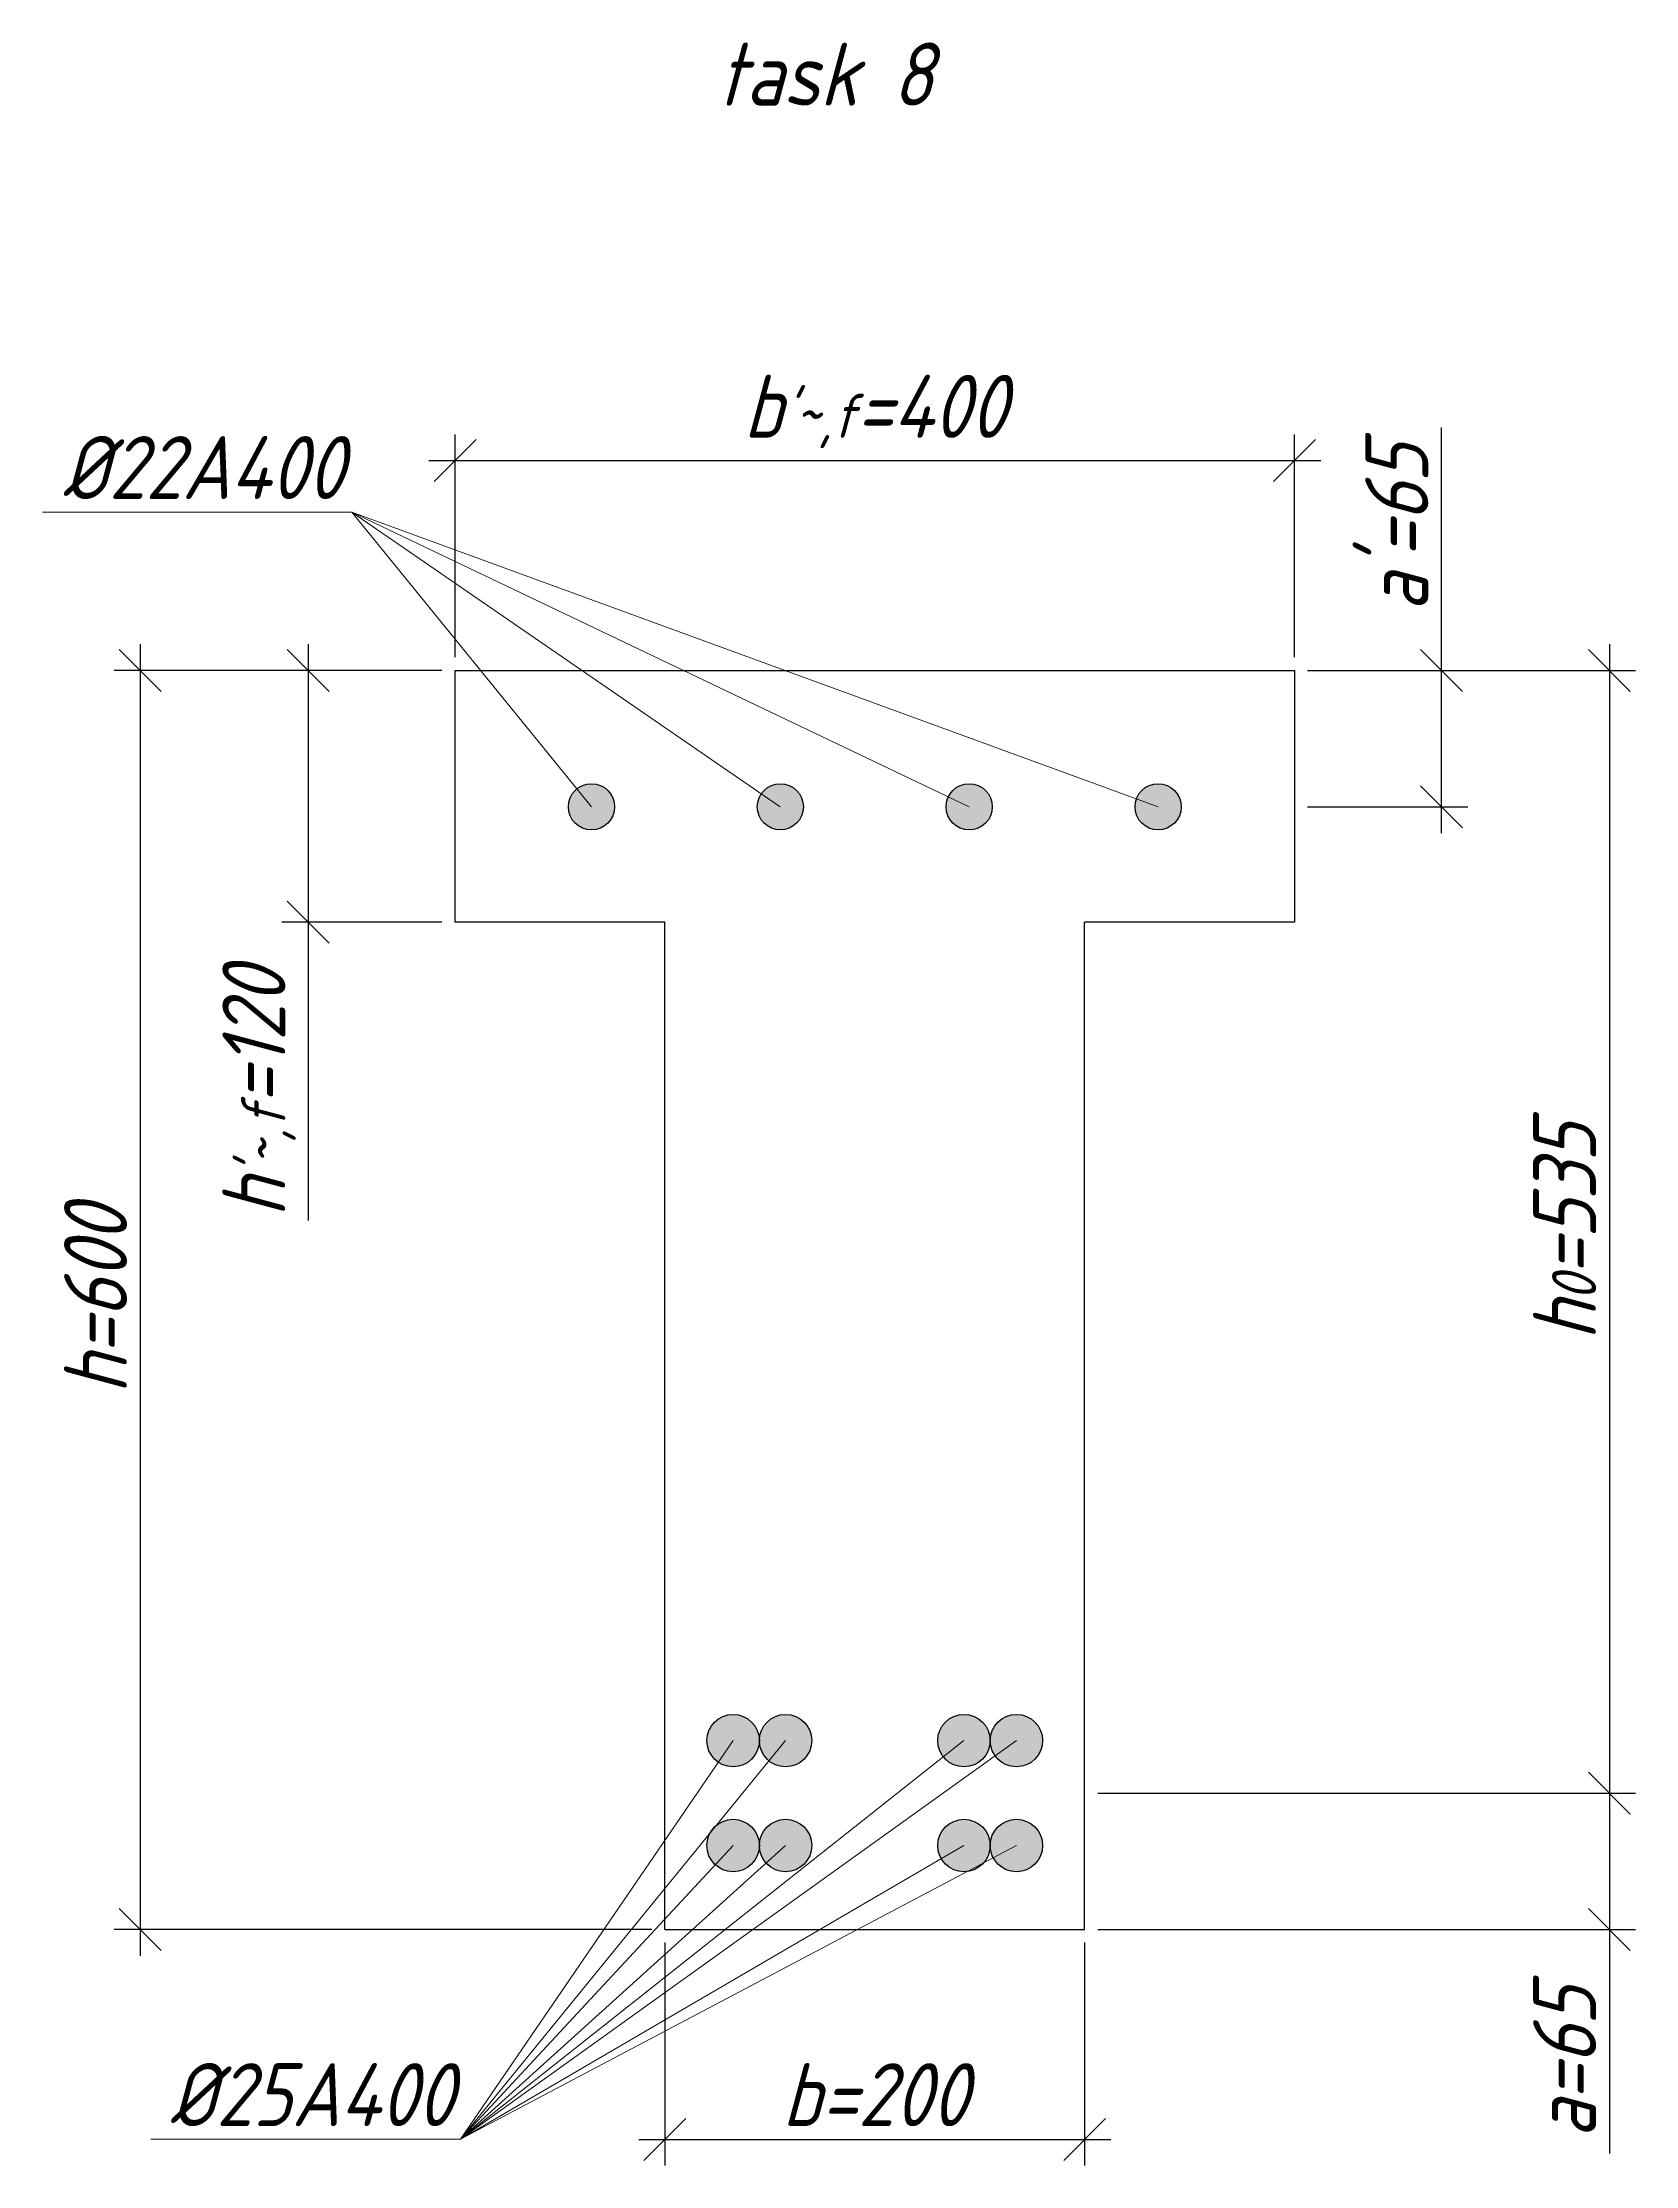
# Model space of a CAD drawing. Header units: millimetres. Extents: x -180 to 58926, y -10791 to 13515.
# Drawn here: x 6947 to 7706, y 196 to 1207 of the extents above; entities that cross this region are included whole.
import ezdxf

# ---------------------------------------------------------------- set-up
doc = ezdxf.new("R2010")
doc.units = ezdxf.units.MM
for name, color, linetype, lineweight in [('basic', 95, 'Continuous', 30), ('size', 45, 'Continuous', 20), ('text', 13, 'Continuous', 20), ('thin', 153, 'Continuous', 18)]:
    doc.layers.add(name, color=color, linetype=linetype, lineweight=lineweight)
doc.styles.add('Structures', font='isocpeur.ttf', dxfattribs={"width": 0.85, "oblique": 15})
doc.dimstyles.new('Structures', dxfattribs={"dimtxt": 3, "dimasz": 2, "dimexe": 1.25, "dimexo": 0.625, "dimtad": 1, "dimtxsty": 'Structures', "dimblk": 'OBLIQUE', "dimcen": 2.5, "dimdle": 1.25, "dimadec": 0, "dimazin": 0, "dimtfac": 1, "dimtmove": 0, "dimatfit": 3, "dimfxl": 1, "dimarcsym": 0})

# ---------------------------------------------------------------- blocks, each defined once
blk = doc.blocks.new('_Oblique')
at = {"color": 0, "linetype": 'ByBlock', "lineweight": -2}
blk.add_line((-0.5, -0.5), (0.5, 0.5), dxfattribs=at)
blk = doc.blocks.new('*D55')
at = {"layer": 'Defpoints', "color": 0, "transparency": 16777216}
for p in [(7243.5, 308.2), (7443.5, 308.2), (7443.5, 208.2)]:
    blk.add_point(p, dxfattribs=at)
at = {"layer": 'size', "color": 0, "lineweight": -2, "transparency": 16777216}
for p, q in [((7243.5, 302), (7243.5, 195.7)), ((7443.5, 302), (7443.5, 195.7)), ((7231, 208.2), (7456, 208.2))]:
    blk.add_line(p, q, dxfattribs=at)
at = {"layer": 'size', "color": 0, "lineweight": -2, "transparency": 16777216, "xscale": 20, "yscale": 20, "zscale": 20, "rotation": 180}
blk.add_blockref('_Oblique', (7243.5, 208.2), dxfattribs=at)
at = {"layer": 'size', "color": 0, "lineweight": -2, "transparency": 16777216, "xscale": 20, "yscale": 20, "zscale": 20}
blk.add_blockref('_Oblique', (7443.5, 208.2), dxfattribs=at)
at = {"layer": 'size', "color": 0, "transparency": 16777216, "insert": (7343.5, 229.5), "char_height": 30, "attachment_point": 5, "style": 'Structures'}
blk.add_mtext('b=200', dxfattribs=at)
blk = doc.blocks.new('*D56')
at = {"layer": 'Defpoints', "color": 0, "transparency": 16777216}
for p in [(7543.5, 1008.2), (7143.5, 908.2), (7543.5, 908.2)]:
    blk.add_point(p, dxfattribs=at)
at = {"layer": 'size', "color": 0, "lineweight": -2, "transparency": 16777216}
for p, q in [((7143.5, 914.5), (7143.5, 1020.7)), ((7543.5, 914.5), (7543.5, 1020.7)), ((7131, 1008.2), (7556, 1008.2))]:
    blk.add_line(p, q, dxfattribs=at)
at = {"layer": 'size', "color": 0, "lineweight": -2, "transparency": 16777216, "xscale": 20, "yscale": 20, "zscale": 20, "rotation": 180}
blk.add_blockref('_Oblique', (7143.5, 1008.2), dxfattribs=at)
at = {"layer": 'size', "color": 0, "lineweight": -2, "transparency": 16777216, "xscale": 20, "yscale": 20, "zscale": 20}
blk.add_blockref('_Oblique', (7543.5, 1008.2), dxfattribs=at)
at = {"layer": 'size', "color": 0, "transparency": 16777216, "insert": (7343.5, 1031.6), "char_height": 30, "attachment_point": 5, "style": 'Structures'}
blk.add_mtext("b{\\H0.7x;\\S'~,f;}=400", dxfattribs=at)
blk = doc.blocks.new('*D57')
at = {"layer": 'Defpoints', "color": 0, "transparency": 16777216}
for p in [(7543.5, 908.2), (7613.5, 908.2), (7543.5, 843.2)]:
    blk.add_point(p, dxfattribs=at)
at = {"layer": 'size', "color": 0, "lineweight": -2, "transparency": 16777216}
for p, q in [((7613.5, 908.2), (7613.5, 1024)), ((7549.7, 908.2), (7626, 908.2)), ((7613.5, 830.7), (7613.5, 908.2)), ((7549.7, 843.2), (7626, 843.2))]:
    blk.add_line(p, q, dxfattribs=at)
at = {"layer": 'size', "color": 0, "lineweight": -2, "transparency": 16777216, "xscale": 20, "yscale": 20, "zscale": 20}
for p, rotation in [((7613.5, 908.2), 90), ((7613.5, 843.2), 270)]:
    blk.add_blockref('_Oblique', p, dxfattribs=dict(at, rotation=rotation))
at = {"layer": 'size', "color": 0, "transparency": 16777216, "insert": (7592.2, 976.1), "char_height": 30, "attachment_point": 5, "rotation": 90, "style": 'Structures'}
blk.add_mtext("a'=65", dxfattribs=at)
blk = doc.blocks.new('*D58')
at = {"layer": 'Defpoints', "color": 0, "transparency": 16777216}
for p in [(7543.5, 908.2), (7443.5, 373.2), (7693.5, 373.2)]:
    blk.add_point(p, dxfattribs=at)
at = {"layer": 'size', "color": 0, "lineweight": -2, "transparency": 16777216}
for p, q in [((7693.5, 920.7), (7693.5, 360.7)), ((7549.7, 908.2), (7706, 908.2)), ((7449.7, 373.2), (7706, 373.2))]:
    blk.add_line(p, q, dxfattribs=at)
at = {"layer": 'size', "color": 0, "lineweight": -2, "transparency": 16777216, "xscale": 20, "yscale": 20, "zscale": 20}
for p, rotation in [((7693.5, 908.2), 90), ((7693.5, 373.2), 270)]:
    blk.add_blockref('_Oblique', p, dxfattribs=dict(at, rotation=rotation))
at = {"layer": 'size', "color": 0, "transparency": 16777216, "insert": (7672.2, 640.7), "char_height": 30, "attachment_point": 5, "rotation": 90, "style": 'Structures'}
blk.add_mtext('h{\\H0.7x;\\S^ 0;}=535', dxfattribs=at)
blk = doc.blocks.new('*D59')
at = {"layer": 'Defpoints', "color": 0, "transparency": 16777216}
for p in [(7443.5, 373.2), (7443.5, 308.2), (7693.5, 308.2)]:
    blk.add_point(p, dxfattribs=at)
at = {"layer": 'size', "color": 0, "lineweight": -2, "transparency": 16777216}
for p, q in [((7693.5, 385.7), (7693.5, 308.2)), ((7449.7, 373.2), (7706, 373.2)), ((7449.7, 308.2), (7706, 308.2)), ((7693.5, 308.2), (7693.5, 201.4))]:
    blk.add_line(p, q, dxfattribs=at)
at = {"layer": 'size', "color": 0, "lineweight": -2, "transparency": 16777216, "xscale": 20, "yscale": 20, "zscale": 20}
for p, rotation in [((7693.5, 373.2), 90), ((7693.5, 308.2), 270)]:
    blk.add_blockref('_Oblique', p, dxfattribs=dict(at, rotation=rotation))
at = {"layer": 'size', "color": 0, "transparency": 16777216, "insert": (7672.2, 244.8), "char_height": 30, "attachment_point": 5, "rotation": 90, "style": 'Structures'}
blk.add_mtext('a=65', dxfattribs=at)
blk = doc.blocks.new('*D60')
at = {"layer": 'Defpoints', "color": 0, "transparency": 16777216}
for p in [(7143.5, 908.2), (7073.5, 788.2), (7143.5, 788.2)]:
    blk.add_point(p, dxfattribs=at)
at = {"layer": 'size', "color": 0, "lineweight": -2, "transparency": 16777216}
for p, q in [((7073.5, 920.7), (7073.5, 788.2)), ((7137.2, 908.2), (7061, 908.2)), ((7137.2, 788.2), (7061, 788.2)), ((7073.5, 788.2), (7073.5, 646.1))]:
    blk.add_line(p, q, dxfattribs=at)
at = {"layer": 'size', "color": 0, "lineweight": -2, "transparency": 16777216, "xscale": 20, "yscale": 20, "zscale": 20}
for p, rotation in [((7073.5, 908.2), 90), ((7073.5, 788.2), 270)]:
    blk.add_blockref('_Oblique', p, dxfattribs=dict(at, rotation=rotation))
at = {"layer": 'size', "color": 0, "transparency": 16777216, "insert": (7050.1, 707.1), "char_height": 30, "attachment_point": 5, "rotation": 90, "style": 'Structures'}
blk.add_mtext("h{\\H0.7x;\\S'~,f;}=120", dxfattribs=at)
blk = doc.blocks.new('*D61')
at = {"layer": 'Defpoints', "color": 0, "transparency": 16777216}
for p in [(7143.5, 908.2), (6993.5, 308.2), (7243.5, 308.2)]:
    blk.add_point(p, dxfattribs=at)
at = {"layer": 'size', "color": 0, "lineweight": -2, "transparency": 16777216}
for p, q in [((6993.5, 920.7), (6993.5, 295.7)), ((7137.2, 908.2), (6981, 908.2)), ((7237.2, 308.2), (6981, 308.2))]:
    blk.add_line(p, q, dxfattribs=at)
at = {"layer": 'size', "color": 0, "lineweight": -2, "transparency": 16777216, "xscale": 20, "yscale": 20, "zscale": 20}
for p, rotation in [((6993.5, 908.2), 90), ((6993.5, 308.2), 270)]:
    blk.add_blockref('_Oblique', p, dxfattribs=dict(at, rotation=rotation))
at = {"layer": 'size', "color": 0, "transparency": 16777216, "insert": (6972.2, 608.2), "char_height": 30, "attachment_point": 5, "rotation": 90, "style": 'Structures'}
blk.add_mtext('h=600', dxfattribs=at)

msp = doc.modelspace()

# ---------------------------------------------------------------- hatches: boundary and pattern name
at = {"layer": 'basic'}
h = msp.add_hatch(color=256, dxfattribs=at)
h.dxf.hatch_style = 1
h.paths.add_polyline_path([(7219.484, 843.237, 1), (7197.484, 843.237, 1)])
h.paths.add_polyline_path([(7287.484, 843.237, 1), (7309.484, 843.237, 1)])
h.paths.add_polyline_path([(7377.484, 843.237, 1), (7399.484, 843.237, 1)])
h.paths.add_polyline_path([(7467.484, 843.237, 1), (7489.484, 843.237, 1)])
h = msp.add_hatch(color=256, dxfattribs=at)
h.dxf.hatch_style = 1
h.paths.add_polyline_path([(7263.484, 398.237, 1), (7288.484, 398.237, 1)])
h.paths.add_polyline_path([(7288.484, 398.237, 1), (7313.484, 398.237, 1)])
h.paths.add_polyline_path([(7263.484, 348.237, 1), (7288.484, 348.237, 1)])
h.paths.add_polyline_path([(7288.484, 348.237, 1), (7313.484, 348.237, 1)])
h.paths.add_polyline_path([(7373.484, 348.237, 1), (7398.484, 348.237, 1)])
h.paths.add_polyline_path([(7398.484, 348.237, 1), (7423.484, 348.237, 1)])
h.paths.add_polyline_path([(7398.484, 398.237, 1), (7373.484, 398.237, 1)])
h.paths.add_polyline_path([(7423.484, 398.237, 1), (7398.484, 398.237, 1)])

# ---------------------------------------------------------------- linework, layer by layer
for p, q in [((7143.484, 908.237), (7543.484, 908.237)), ((7143.484, 788.237), (7143.484, 908.237)), ((7543.484, 908.237), (7543.484, 788.237)), ((7243.484, 788.237), (7143.484, 788.237)), ((7243.484, 308.237), (7243.484, 788.237)), ((7543.484, 788.237), (7443.484, 788.237)), ((7443.484, 308.237), (7443.484, 788.237)), ((7243.484, 308.237), (7443.484, 308.237))]:
    msp.add_line(p, q, dxfattribs=at)
for centre, radius in [((7208.484, 843.237), 11), ((7298.484, 843.237), 11), ((7388.484, 843.237), 11), ((7478.484, 843.237), 11), ((7275.984, 398.237), 12.5), ((7300.984, 398.237), 12.5), ((7385.984, 398.237), 12.5), ((7410.984, 398.237), 12.5), ((7275.984, 348.237), 12.5), ((7300.984, 348.237), 12.5), ((7385.984, 348.237), 12.5), ((7410.984, 348.237), 12.5)]:
    msp.add_circle(centre, radius, dxfattribs=at)
at = {"layer": 'thin'}
for p, q in [((7094.337, 983.592), (6946.901, 983.592)), ((7094.337, 983.592), (7208.484, 843.237)), ((7094.337, 983.592), (7298.484, 843.237)), ((7388.484, 843.237), (7094.337, 983.592)), ((7094.337, 983.592), (7478.484, 843.237)), ((7275.984, 398.237), (7146.014, 208.237)), ((7146.014, 208.237), (7300.984, 398.237)), ((7385.984, 398.237), (7146.014, 208.237)), ((7410.984, 398.237), (7146.014, 208.237)), ((7275.984, 348.237), (7146.014, 208.237)), ((7146.014, 208.237), (7300.984, 348.237)), ((7146.014, 208.237), (7385.984, 348.237)), ((7410.984, 348.237), (7146.014, 208.237)), ((7146.014, 208.237), (6998.579, 208.237))]:
    msp.add_line(p, q, dxfattribs=at)

# ---------------------------------------------------------------- texts
at = {"layer": 'text', "char_height": 30, "width": 137.52879, "attachment_point": 5, "style": 'Structures'}
for s, insert in [('task 8', (7319.909, 1192.363)), ('%%C22A400', (7023.405, 1004.854)), ('%%C25A400', (7075.082, 229.499))]:
    msp.add_mtext(s, dxfattribs=dict(at, insert=insert))

# ---------------------------------------------------------------- dimensions: what is measured, and where the dimension line sits
at = {"layer": 'size'}
for base, p1, p2, text, picture, middle in [((7543.484, 1008.237), (7143.484, 908.237), (7543.484, 908.237), "b{\\H0.7x;\\S'~,f;}=<>", '*D56', (7343.484, 1031.637)), ((7443.484, 208.237), (7243.484, 308.237), (7443.484, 308.237), 'b=<>', '*D55', (7343.484, 229.487))]:
    dim = msp.add_linear_dim(base=base, p1=p1, p2=p2, text=text, dimstyle='Structures', dxfattribs=at)
    dim.commit()
    dim.dimension.update_dxf_attribs({"geometry": picture, "text_midpoint": middle})
for base, p1, p2, text, picture, middle in [((7613.484, 908.237), (7543.484, 843.237), (7543.484, 908.237), "a'=<>", '*D57', (7592.234, 976.118)), ((6993.484, 308.237), (7143.484, 908.237), (7243.484, 308.237), 'h=<>', '*D61', (6972.234, 608.237)), ((7073.484, 788.237), (7143.484, 908.237), (7143.484, 788.237), "h{\\H0.7x;\\S'~,f;}=<>", '*D60', (7050.084, 707.147)), ((7693.484, 373.237), (7543.484, 908.237), (7443.484, 373.237), 'h{\\H0.7x;\\S^ 0;}=<>', '*D58', (7672.234, 640.737)), ((7693.484, 308.237), (7443.484, 373.237), (7443.484, 308.237), 'a=<>', '*D59', (7672.234, 244.817))]:
    dim = msp.add_linear_dim(base=base, p1=p1, p2=p2, angle=90, text=text, dimstyle='Structures', dxfattribs=at)
    dim.commit()
    dim.dimension.update_dxf_attribs({"geometry": picture, "text_midpoint": middle})

doc.saveas('drawing.dxf')
